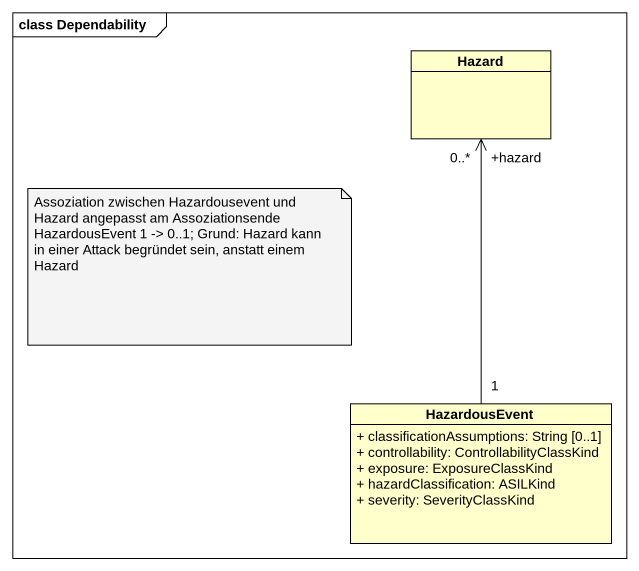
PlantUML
@startuml
mainframe class Dependability
hide circle
hide empty members
skinparam classAttributeIconSize 0
class Hazard
class HazardousEvent {
  + classificationAssumptions: String [0..1]
  + controllability: ControllabilityClassKind
  + exposure: ExposureClassKind
  + hazardClassification: ASILKind
  + severity: SeverityClassKind
}
HazardousEvent "1" -up-> "+hazard\n0..*" Hazard
note as N1
  Assoziation zwischen Hazardousevent und Hazard angepasst am Assoziationsende
  HazardousEvent 1 -> 0..1; Grund: Hazard kann in einer Attack begründet sein, anstatt einem Hazard
end note
@enduml
